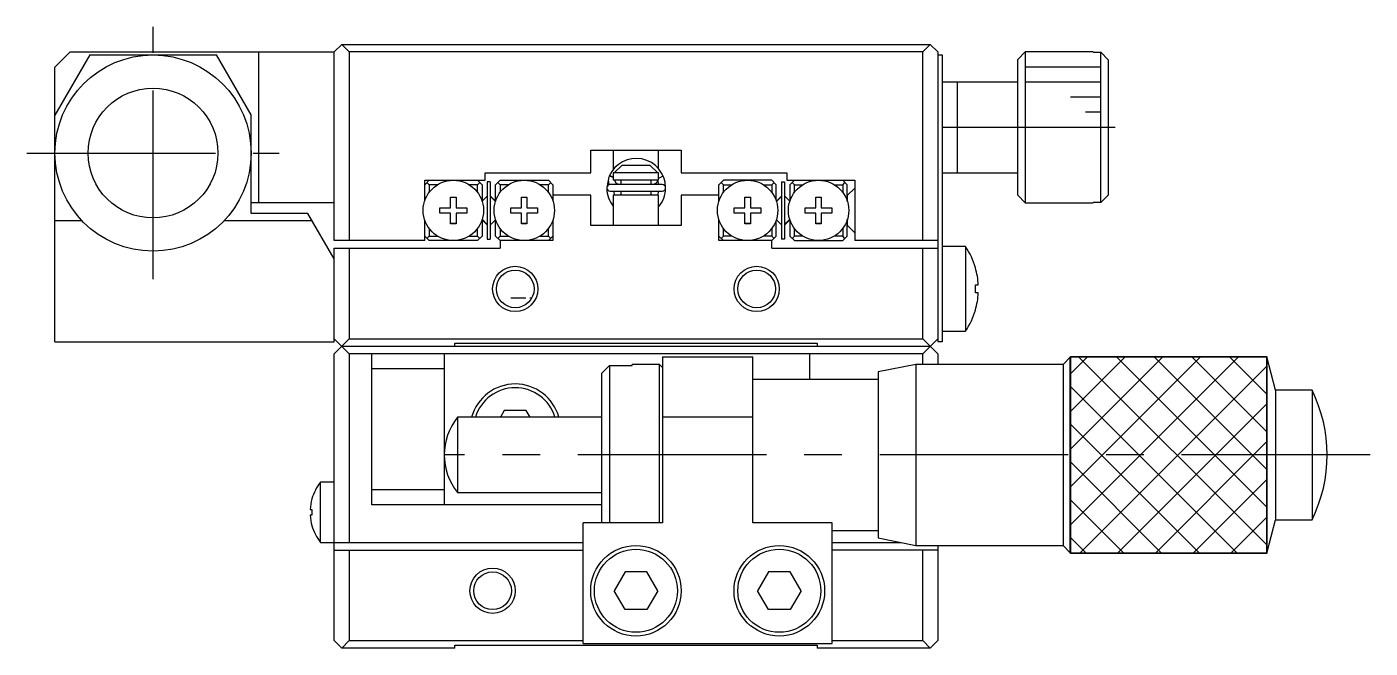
# Model space of a CAD drawing. Extents: x -35 to 380, y 1 to 266.
# Drawn here: x 102.4 to 191.4, y 43.6 to 84.8 of the extents above; entities that cross this region are included whole.
import ezdxf

# ---------------------------------------------------------------- set-up
doc = ezdxf.new("R2010")
doc.units = 0
doc.header["$LTSCALE"] = 10
doc.linetypes.add('CENTER', pattern=[2, 1.25, -0.25, 0.25, -0.25])
doc.layers.get('0').update_dxf_attribs({"linetype": 'CONTINUOUS'})
doc.layers.add('CENTER', color=1, linetype='CENTER')

msp = doc.modelspace()

# ---------------------------------------------------------------- linework, layer by layer
at = {"color": 7, "linetype": 'CONTINUOUS'}
for p, q in [((105.237379, 83.121173), (104.237379, 82.121173)), ((106.54678, 82.921173), (104.237379, 78.921173)), ((105.237379, 83.121173), (122.737379, 83.121173)), ((106.54678, 82.921173), (114.94315, 82.921173)), ((117.237379, 78.947453), (114.94315, 82.921173)), ((117.737379, 83.121173), (117.737379, 73.121173)), ((123.237379, 83.621173), (122.737379, 83.121173)), ((122.737379, 70.621173), (122.737379, 83.121173)), ((123.737379, 83.121173), (123.237379, 83.621173)), ((123.237379, 83.621173), (162.237379, 83.621173)), ((123.737379, 83.121173), (123.737379, 70.621173)), ((161.737379, 83.121173), (123.737379, 83.121173)), ((162.237379, 83.621173), (161.737379, 83.121173)), ((161.737379, 70.621173), (161.737379, 83.121173)), ((162.737379, 83.121173), (162.237379, 83.621173)), ((162.737379, 83.121173), (162.737379, 63.921173)), ((162.737379, 82.921173), (163.037379, 82.921173)), ((163.037379, 82.921173), (163.037379, 63.921173)), ((168.537379, 83.121173), (168.037379, 82.621173)), ((168.537379, 83.121173), (168.537379, 73.121173)), ((173.037379, 83.121173), (168.537379, 83.121173)), ((173.037379, 83.121173), (173.037379, 83.105147)), ((173.037379, 83.105147), (173.537379, 83.105147)), ((173.537379, 73.137199), (173.537379, 83.105147)), ((173.537379, 83.105147), (174.037379, 82.60336)), ((104.237379, 63.921173), (104.237379, 82.121173)), ((168.037379, 73.621173), (168.037379, 82.621173)), ((174.037379, 82.60336), (174.037379, 73.638986)), ((168.037379, 81.121173), (163.037379, 81.121173)), ((164.037379, 75.121173), (164.037379, 81.121173)), ((117.237379, 72.421173), (117.237379, 78.947453)), ((139.737379, 76.621173), (145.737379, 76.621173)), ((139.737379, 75.121173), (139.737379, 76.621173)), ((141.237379, 76.621173), (141.237379, 75.341201)), ((144.237379, 75.37963), (144.237379, 76.621173)), ((145.737379, 76.621173), (145.737379, 75.121173)), ((132.737379, 75.121173), (139.737379, 75.121173)), ((132.737379, 74.621173), (132.737379, 75.121173)), ((140.943568, 74.840637), (140.804588, 74.147046)), ((140.931256, 74.798824), (140.922781, 74.764118)), ((140.941458, 74.833075), (140.931256, 74.798824)), ((140.953363, 74.866785), (140.941458, 74.833075)), ((140.966182, 74.898138), (140.953363, 74.866785)), ((140.966657, 74.898965), (140.966182, 74.898138)), ((140.969725, 74.901142), (140.966657, 74.898965)), ((140.982217, 74.930908), (140.96878, 74.900938)), ((140.972538, 74.901945), (140.969725, 74.901142)), ((140.97133, 74.90689), (141.230763, 74.826976)), ((140.977476, 74.902476), (140.972538, 74.901945)), ((140.983716, 74.902377), (140.977476, 74.902476)), ((140.991215, 74.901648), (140.983716, 74.902377)), ((140.999925, 74.900294), (140.991215, 74.901648)), ((141.009786, 74.898324), (140.999925, 74.900294)), ((141.020733, 74.895751), (141.009786, 74.898324)), ((141.032693, 74.892593), (141.020733, 74.895751)), ((141.045586, 74.88887), (141.032693, 74.892593)), ((141.059326, 74.884608), (141.045586, 74.88887)), ((141.073821, 74.879835), (141.059326, 74.884608)), ((141.088974, 74.874583), (141.073821, 74.879835)), ((141.104685, 74.868886), (141.088974, 74.874583)), ((141.120847, 74.862783), (141.104685, 74.868886)), ((141.137353, 74.856315), (141.120847, 74.862783)), ((141.154094, 74.849525), (141.137353, 74.856315)), ((141.170956, 74.842458), (141.154094, 74.849525)), ((141.187828, 74.835162), (141.170956, 74.842458)), ((141.204597, 74.827685), (141.187828, 74.835162)), ((141.221151, 74.820076), (141.204597, 74.827685)), ((141.237379, 74.812388), (141.221151, 74.820076)), ((141.230763, 74.826976), (141.237382, 74.823825)), ((141.237379, 75.121173), (141.237379, 74.621173)), ((144.237379, 75.121173), (141.237379, 75.121173)), ((141.295377, 75.121173), (141.824524, 75.621173)), ((141.817278, 75.621173), (143.657479, 75.621173)), ((143.657479, 75.621173), (144.186625, 75.121173)), ((144.237348, 74.747552), (144.300305, 74.770696)), ((144.237379, 74.621173), (144.237379, 75.121173)), ((144.300305, 74.770696), (144.535505, 74.902292)), ((144.52524, 74.889994), (144.540257, 74.896416)), ((144.535505, 74.902292), (144.534826, 74.906636)), ((144.563517, 74.836408), (144.539886, 74.898138)), ((145.737379, 75.121173), (152.737379, 75.121173)), ((152.737379, 75.121173), (152.737379, 74.621173)), ((163.037379, 75.121173), (168.037379, 75.121173)), ((128.737379, 73.245673), (128.737379, 74.621173)), ((128.737379, 74.621173), (132.737379, 74.621173)), ((128.737379, 74.321173), (129.037379, 74.621173)), ((129.037379, 74.321173), (128.887379, 74.471173)), ((129.583813, 74.321173), (129.037379, 74.321173)), ((129.037379, 74.321173), (129.037379, 73.821173)), ((132.237379, 74.321173), (131.690944, 74.321173)), ((132.537379, 74.321173), (132.237379, 74.621173)), ((132.387379, 74.471173), (132.237379, 74.321173)), ((132.237379, 73.821173), (132.237379, 74.321173)), ((132.537379, 74.321173), (132.537379, 73.320222)), ((132.887379, 74.521173), (132.887379, 70.721173)), ((133.087379, 74.521173), (132.887379, 74.521173)), ((133.087379, 74.521173), (133.087379, 70.721173)), ((133.737379, 74.621173), (133.437379, 74.321173)), ((133.437379, 73.320222), (133.437379, 74.321173)), ((133.737379, 74.321173), (133.587379, 74.471173)), ((133.737379, 74.621173), (136.937379, 74.621173)), ((133.737379, 74.321173), (133.737379, 73.821173)), ((134.283813, 74.321173), (133.737379, 74.321173)), ((136.937379, 74.321173), (136.390944, 74.321173)), ((137.237379, 74.321173), (136.937379, 74.621173)), ((137.087379, 74.471173), (136.937379, 74.321173)), ((136.937379, 73.821173), (136.937379, 74.321173)), ((137.237379, 74.321173), (137.237379, 73.245673)), ((140.907896, 74.65812), (140.906486, 74.622449)), ((140.906486, 74.622449), (140.906861, 74.586754)), ((140.906861, 74.586754), (140.909019, 74.551122)), ((140.911087, 74.693679), (140.907896, 74.65812)), ((140.909019, 74.551122), (140.912955, 74.515639)), ((140.916053, 74.729041), (140.911087, 74.693679)), ((140.912955, 74.515639), (140.91866, 74.480392)), ((140.922781, 74.764118), (140.916053, 74.729041)), ((140.91866, 74.480392), (140.92612, 74.445467)), ((140.92612, 74.445467), (140.935317, 74.410949)), ((140.935317, 74.410949), (140.946229, 74.376922)), ((140.946229, 74.376922), (140.95883, 74.34347)), ((140.95883, 74.34347), (140.963294, 74.332714)), ((144.478034, 74.342332), (141.028034, 74.342332)), ((141.028034, 73.892332), (144.478034, 73.892332)), ((144.237379, 74.621173), (141.237379, 74.621173)), ((141.33654, 73.621137), (141.268881, 73.892274)), ((141.35644, 74.616045), (141.356567, 74.621176)), ((141.356588, 74.602424), (141.35644, 74.616045)), ((141.357437, 74.588834), (141.356588, 74.602424)), ((141.358985, 74.575312), (141.357437, 74.588834)), ((141.361225, 74.561896), (141.358985, 74.575312)), ((141.364149, 74.54862), (141.361225, 74.561896)), ((141.367747, 74.535519), (141.364149, 74.54862)), ((141.372007, 74.522629), (141.367747, 74.535519)), ((141.376915, 74.509981), (141.372007, 74.522629)), ((141.382456, 74.497607), (141.376915, 74.509981)), ((141.388613, 74.485539), (141.382456, 74.497607)), ((141.395366, 74.473806), (141.388613, 74.485539)), ((141.402696, 74.462435), (141.395366, 74.473806)), ((141.410583, 74.451453), (141.402696, 74.462435)), ((141.419003, 74.440886), (141.410583, 74.451453)), ((141.427934, 74.430756), (141.419003, 74.440886)), ((141.437351, 74.421088), (141.427934, 74.430756)), ((141.44723, 74.411901), (141.437351, 74.421088)), ((141.457546, 74.403216), (141.44723, 74.411901)), ((141.468272, 74.395051), (141.457546, 74.403216)), ((141.479381, 74.387423), (141.468272, 74.395051)), ((141.490846, 74.380349), (141.479381, 74.387423)), ((141.502639, 74.373842), (141.490846, 74.380349)), ((141.514733, 74.367917), (141.502639, 74.373842)), ((141.527098, 74.362585), (141.514733, 74.367917)), ((141.539705, 74.357857), (141.527098, 74.362585)), ((141.552526, 74.353742), (141.539705, 74.357857)), ((141.56553, 74.35025), (141.552526, 74.353742)), ((141.578687, 74.347388), (141.56553, 74.35025)), ((141.591969, 74.34516), (141.578687, 74.347388)), ((141.605343, 74.343573), (141.591969, 74.34516)), ((141.61878, 74.34263), (141.605343, 74.343573)), ((141.631541, 74.342332), (141.61878, 74.34263)), ((141.737379, 74.621173), (141.737379, 74.342332)), ((141.737379, 73.892332), (141.737379, 73.621173)), ((143.737379, 74.342332), (143.737379, 74.621173)), ((143.737379, 73.621173), (143.737379, 73.892332)), ((143.881744, 74.342429), (143.874528, 74.342332)), ((143.895201, 74.343107), (143.881744, 74.342429)), ((143.908614, 74.34443), (143.895201, 74.343107)), ((143.921951, 74.346398), (143.908614, 74.34443)), ((143.935182, 74.349005), (143.921951, 74.346398)), ((143.948276, 74.352247), (143.935182, 74.349005)), ((143.961203, 74.356119), (143.948276, 74.352247)), ((143.973933, 74.360612), (143.961203, 74.356119)), ((143.986435, 74.365719), (143.973933, 74.360612)), ((143.99868, 74.371429), (143.986435, 74.365719)), ((144.010638, 74.377731), (143.99868, 74.371429)), ((144.02228, 74.384612), (144.010638, 74.377731)), ((144.033577, 74.39206), (144.02228, 74.384612)), ((144.044501, 74.400057), (144.033577, 74.39206)), ((144.055023, 74.408587), (144.044501, 74.400057)), ((144.065116, 74.417633), (144.055023, 74.408587)), ((144.074753, 74.427174), (144.065116, 74.417633)), ((144.083909, 74.437188), (144.074753, 74.427174)), ((144.092558, 74.447655), (144.083909, 74.437188)), ((144.100675, 74.458548), (144.092558, 74.447655)), ((144.108238, 74.469842), (144.100675, 74.458548)), ((144.115225, 74.48151), (144.108238, 74.469842)), ((144.121614, 74.493523), (144.115225, 74.48151)), ((144.127388, 74.505852), (144.121614, 74.493523)), ((144.132527, 74.518464), (144.127388, 74.505852)), ((144.137016, 74.531326), (144.132527, 74.518464)), ((144.140841, 74.544405), (144.137016, 74.531326)), ((144.143989, 74.557666), (144.140841, 74.544405)), ((144.146452, 74.571073), (144.143989, 74.557666)), ((144.148221, 74.58459), (144.146452, 74.571073)), ((144.14929, 74.598178), (144.148221, 74.58459)), ((144.149657, 74.611802), (144.14929, 74.598178)), ((144.149501, 74.621175), (144.149657, 74.611802)), ((144.166812, 74.621213), (144.237231, 74.342369)), ((144.236957, 73.892277), (144.169706, 73.621029)), ((148.237379, 74.321173), (148.537379, 74.621173)), ((148.237379, 73.245673), (148.237379, 74.321173)), ((148.387379, 74.471173), (148.537379, 74.321173)), ((151.737379, 74.621173), (148.537379, 74.621173)), ((148.537379, 74.321173), (149.083813, 74.321173)), ((148.537379, 73.821173), (148.537379, 74.321173)), ((151.190944, 74.321173), (151.737379, 74.321173)), ((152.037379, 74.321173), (151.737379, 74.621173)), ((151.737379, 74.321173), (151.887379, 74.471173)), ((151.737379, 74.321173), (151.737379, 73.821173)), ((152.037379, 73.320222), (152.037379, 74.321173)), ((152.387379, 74.521173), (152.387379, 70.721173)), ((152.387379, 74.521173), (152.587379, 74.521173)), ((152.587379, 74.521173), (152.587379, 70.721173)), ((152.737379, 74.621173), (157.237379, 74.621173)), ((152.937379, 74.321173), (153.237379, 74.621173)), ((152.937379, 74.321173), (152.937379, 73.320222)), ((153.087379, 74.471173), (153.237379, 74.321173)), ((153.237379, 73.821173), (153.237379, 74.321173)), ((153.237379, 74.321173), (153.783813, 74.321173)), ((155.890944, 74.321173), (156.437379, 74.321173)), ((156.737379, 74.321173), (156.437379, 74.621173)), ((156.437379, 74.321173), (156.587379, 74.471173)), ((156.437379, 74.321173), (156.437379, 73.821173)), ((156.737379, 73.245673), (156.737379, 74.321173)), ((157.237379, 74.101917), (156.756635, 73.621173)), ((157.237379, 74.621173), (157.237379, 70.621173)), ((122.737379, 73.121173), (117.237379, 73.121173)), ((130.457379, 73.507535), (130.817379, 73.507535)), ((130.457379, 72.801173), (130.457379, 73.507535)), ((130.817379, 73.507535), (130.817379, 72.801173)), ((132.518256, 73.301099), (132.537379, 73.320222)), ((132.82828, 73.522734), (132.540778, 73.235233)), ((133.111122, 73.522734), (133.425513, 73.208344)), ((133.433979, 73.235233), (133.146478, 73.522734)), ((133.437379, 73.320222), (133.456501, 73.301099)), ((135.157379, 73.507535), (135.517379, 73.507535)), ((135.157379, 72.801173), (135.157379, 73.507535)), ((135.517379, 73.507535), (135.517379, 72.801173)), ((139.737379, 73.621173), (137.237379, 73.621173)), ((139.737379, 71.621173), (139.737379, 73.621173)), ((144.237379, 73.621173), (141.237379, 73.621173)), ((141.237379, 73.621173), (141.237379, 71.621173)), ((144.237379, 71.621173), (144.237379, 73.621173)), ((145.737379, 73.621173), (145.737379, 71.621173)), ((148.237379, 73.621173), (145.737379, 73.621173)), ((149.957379, 73.507535), (150.317379, 73.507535)), ((149.957379, 72.801173), (149.957379, 73.507535)), ((150.317379, 73.507535), (150.317379, 72.801173)), ((152.037379, 73.320222), (152.018256, 73.301099)), ((152.32828, 73.522734), (152.040778, 73.235233)), ((152.363635, 73.522734), (152.049244, 73.208344)), ((152.933979, 73.235233), (152.646478, 73.522734)), ((152.956501, 73.301099), (152.937379, 73.320222)), ((154.657379, 73.507535), (155.017379, 73.507535)), ((154.657379, 72.801173), (154.657379, 73.507535)), ((155.017379, 73.507535), (155.017379, 72.801173)), ((156.756635, 73.183718), (156.756635, 73.621173)), ((168.037379, 73.621173), (168.537379, 73.121173)), ((168.537379, 73.121173), (173.037379, 73.121173)), ((173.037379, 73.137199), (173.037379, 73.121173)), ((173.537379, 73.137199), (173.037379, 73.137199)), ((174.037379, 73.638986), (173.537379, 73.137199)), ((121.005328, 72.421173), (117.237379, 72.421173)), ((122.737378, 69.421173), (121.005328, 72.421173)), ((129.751017, 72.801173), (130.457379, 72.801173)), ((129.751017, 72.441173), (129.751017, 72.801173)), ((130.457379, 72.441173), (129.751017, 72.441173)), ((130.457379, 71.734812), (130.457379, 72.441173)), ((130.817379, 72.801173), (131.52374, 72.801173)), ((130.817379, 72.441173), (130.817379, 71.734812)), ((131.52374, 72.441173), (130.817379, 72.441173)), ((131.52374, 72.801173), (131.52374, 72.441173)), ((134.451017, 72.801173), (135.157379, 72.801173)), ((134.451017, 72.441173), (134.451017, 72.801173)), ((135.157379, 72.441173), (134.451017, 72.441173)), ((135.157379, 71.734812), (135.157379, 72.441173)), ((135.517379, 72.801173), (136.22374, 72.801173)), ((135.517379, 72.441173), (135.517379, 71.734812)), ((136.22374, 72.441173), (135.517379, 72.441173)), ((136.22374, 72.801173), (136.22374, 72.441173)), ((149.251017, 72.801173), (149.957379, 72.801173)), ((149.251017, 72.441173), (149.251017, 72.801173)), ((149.957379, 72.441173), (149.251017, 72.441173)), ((149.957379, 71.734812), (149.957379, 72.441173)), ((150.317379, 72.801173), (151.02374, 72.801173)), ((150.317379, 72.441173), (150.317379, 71.734812)), ((151.02374, 72.441173), (150.317379, 72.441173)), ((151.02374, 72.801173), (151.02374, 72.441173)), ((153.951017, 72.801173), (154.657379, 72.801173)), ((153.951017, 72.441173), (153.951017, 72.801173)), ((154.657379, 72.441173), (153.951017, 72.441173)), ((154.657379, 71.734812), (154.657379, 72.441173)), ((155.017379, 72.801173), (155.72374, 72.801173)), ((155.017379, 72.441173), (155.017379, 71.734812)), ((155.72374, 72.441173), (155.017379, 72.441173)), ((155.72374, 72.801173), (155.72374, 72.441173)), ((106.046963, 71.921173), (104.237379, 71.921173)), ((121.294003, 71.921173), (115.427794, 71.921173)), ((128.737379, 70.621173), (128.737379, 71.996673)), ((129.037379, 71.421173), (129.037379, 70.921173)), ((130.817379, 71.734812), (130.457379, 71.734812)), ((132.237379, 70.921173), (132.237379, 71.421173)), ((132.537379, 71.922125), (132.518256, 71.941247)), ((132.537379, 71.922125), (132.537379, 70.921173)), ((132.540778, 72.007113), (132.82828, 71.719612)), ((132.863635, 71.719612), (132.549244, 72.034003)), ((133.146478, 71.719612), (133.433979, 72.007113)), ((133.456501, 71.941247), (133.437379, 71.922125)), ((133.437379, 70.921173), (133.437379, 71.922125)), ((133.737379, 71.421173), (133.737379, 70.921173)), ((135.517379, 71.734812), (135.157379, 71.734812)), ((136.937379, 70.921173), (136.937379, 71.421173)), ((137.237379, 71.996673), (137.237379, 70.621173)), ((145.737379, 71.621173), (139.737379, 71.621173)), ((148.237379, 70.621173), (148.237379, 71.996673)), ((148.537379, 70.921173), (148.537379, 71.421173)), ((150.317379, 71.734812), (149.957379, 71.734812)), ((151.737379, 71.421173), (151.737379, 70.921173)), ((152.018256, 71.941247), (152.037379, 71.922125)), ((152.037379, 70.921173), (152.037379, 71.922125)), ((152.040778, 72.007113), (152.32828, 71.719612)), ((152.611122, 71.719612), (152.925513, 72.034003)), ((152.646478, 71.719612), (152.933979, 72.007113)), ((152.937379, 71.922125), (152.956501, 71.941247)), ((152.937379, 71.922125), (152.937379, 70.921173)), ((153.237379, 70.921173), (153.237379, 71.421173)), ((155.017379, 71.734812), (154.657379, 71.734812)), ((156.437379, 71.421173), (156.437379, 70.921173)), ((156.737379, 70.921173), (156.737379, 71.996673)), ((156.756635, 71.621173), (156.756635, 72.058629)), ((156.756635, 71.621173), (157.237379, 71.140429)), ((128.737379, 70.621173), (122.737379, 70.621173)), ((129.037379, 70.621173), (128.737379, 70.921173)), ((128.887379, 70.771173), (129.037379, 70.921173)), ((129.037379, 70.921173), (129.583813, 70.921173)), ((132.237379, 70.621173), (129.037379, 70.621173)), ((131.690944, 70.921173), (132.237379, 70.921173)), ((132.237379, 70.921173), (132.387379, 70.771173)), ((132.237379, 70.621173), (132.537379, 70.921173)), ((132.887379, 70.721173), (133.087379, 70.721173)), ((133.737379, 70.621173), (133.437379, 70.921173)), ((133.587379, 70.771173), (133.737379, 70.921173)), ((133.737379, 70.921173), (134.283813, 70.921173)), ((133.737379, 70.621173), (133.737379, 70.121173)), ((137.237379, 70.621173), (133.737379, 70.621173)), ((136.390944, 70.921173), (136.937379, 70.921173)), ((136.937379, 70.921173), (137.087379, 70.771173)), ((136.937379, 70.621173), (137.237379, 70.921173)), ((148.537379, 70.621173), (148.237379, 70.921173)), ((151.737379, 70.621173), (148.237379, 70.621173)), ((148.537379, 70.921173), (148.387379, 70.771173)), ((149.083813, 70.921173), (148.537379, 70.921173)), ((151.737379, 70.921173), (151.190944, 70.921173)), ((151.887379, 70.771173), (151.737379, 70.921173)), ((151.737379, 70.621173), (152.037379, 70.921173)), ((151.737379, 70.121173), (151.737379, 70.621173)), ((152.587379, 70.721173), (152.387379, 70.721173)), ((153.237379, 70.621173), (152.937379, 70.921173)), ((153.237379, 70.921173), (153.087379, 70.771173)), ((153.783813, 70.921173), (153.237379, 70.921173)), ((153.237379, 70.621173), (156.437379, 70.621173)), ((156.437379, 70.921173), (155.890944, 70.921173)), ((156.587379, 70.771173), (156.437379, 70.921173)), ((156.437379, 70.621173), (156.737379, 70.921173)), ((162.737379, 70.621173), (157.237379, 70.621173)), ((122.737379, 70.121173), (133.737379, 70.121173)), ((122.737379, 63.921173), (122.737379, 70.121173)), ((123.737379, 70.121173), (123.737379, 64.121173)), ((151.737379, 70.121173), (162.737379, 70.121173)), ((161.737379, 64.121173), (161.737379, 70.121173)), ((164.579842, 70.221173), (163.037379, 70.221173)), ((164.579842, 70.221173), (164.579842, 64.621173)), ((165.230583, 68.820312), (165.236752, 68.823321)), ((165.230583, 67.681173), (165.42384, 67.681173)), ((165.230583, 67.161173), (165.230583, 67.681173)), ((134.437374, 66.821173), (135.442291, 66.821173)), ((135.711435, 66.821173), (135.833964, 66.821173)), ((165.42384, 67.161173), (165.230583, 67.161173)), ((165.236752, 66.019025), (165.230583, 66.022034)), ((123.737379, 63.121173), (122.737379, 64.121173)), ((123.737379, 64.121173), (122.737379, 63.121173)), ((123.737379, 64.121173), (161.737379, 64.121173)), ((162.737379, 63.121173), (161.737379, 64.121173)), ((162.737379, 64.121173), (161.737379, 63.121173)), ((163.037379, 64.621173), (164.579842, 64.621173)), ((104.237379, 63.921173), (122.737379, 63.921173)), ((123.237379, 63.621173), (162.237379, 63.621173)), ((130.737379, 63.821173), (154.737379, 63.821173)), ((130.737379, 63.621173), (130.737379, 63.821173)), ((154.737379, 63.821173), (154.737379, 63.621173)), ((163.037379, 63.921173), (162.737379, 63.921173)), ((122.737379, 44.121173), (122.737379, 63.121173)), ((123.737379, 63.121173), (123.737379, 50.621173)), ((161.737379, 63.121173), (123.737379, 63.121173)), ((125.237379, 53.121173), (125.237379, 63.121173)), ((130.037379, 63.121173), (130.037379, 53.121173)), ((140.487379, 61.8295), (140.987379, 62.337253)), ((140.987379, 62.337253), (140.987379, 51.921173)), ((140.987379, 62.337253), (142.487379, 62.337253)), ((142.487379, 62.337253), (142.487379, 62.421173)), ((144.287379, 62.421173), (142.487379, 62.421173)), ((144.287379, 51.921173), (144.287379, 62.421173)), ((144.487379, 62.221173), (144.287379, 62.421173)), ((144.487379, 62.921173), (150.487379, 62.921173)), ((144.487379, 62.921173), (144.487379, 51.921173)), ((150.487379, 51.921173), (150.487379, 62.921173)), ((154.237379, 63.121173), (154.237379, 61.421173)), ((161.287378, 62.421169), (158.787379, 61.92117)), ((161.287378, 62.421169), (161.287378, 50.421177)), ((171.037383, 62.421169), (161.287378, 62.421169)), ((161.737379, 62.421169), (161.737379, 63.121173)), ((162.737379, 63.121173), (162.737379, 62.421169)), ((171.537385, 62.921172), (171.037383, 62.421169)), ((171.037383, 62.421169), (171.037383, 50.421177)), ((171.537385, 62.921172), (171.537385, 49.921174)), ((184.537386, 62.921172), (171.537385, 62.921172)), ((184.537386, 62.921172), (184.537386, 49.921174)), ((185.126874, 60.721173), (184.537386, 62.921172)), ((130.037379, 62.121173), (125.237379, 62.121173)), ((140.487379, 51.921173), (140.487379, 61.8295)), ((158.787379, 61.421173), (150.487379, 61.421173)), ((158.787379, 61.92117), (158.787379, 50.921176)), ((185.126874, 60.721173), (185.126874, 52.121173)), ((187.537385, 60.721173), (185.126874, 60.721173)), ((187.537385, 60.721173), (187.537385, 52.121173)), ((130.914888, 58.921169), (130.914888, 53.921177)), ((140.487379, 58.921169), (130.914888, 58.921169)), ((134.015691, 59.371173), (133.755881, 58.921169)), ((135.459066, 59.371173), (134.015691, 59.371173)), ((135.718876, 58.921169), (135.459066, 59.371173)), ((150.487379, 58.921173), (144.487379, 58.921173)), ((121.839379, 50.621173), (121.839379, 54.621173)), ((122.737379, 54.621173), (121.839379, 54.621173)), ((121.263234, 53.509789), (121.267857, 53.507535)), ((125.237379, 54.121173), (130.037379, 54.121173)), ((130.914888, 53.921177), (140.487379, 53.921177)), ((121.14752, 52.801173), (121.267857, 52.801173)), ((121.267857, 52.801173), (121.267857, 52.441173)), ((140.487379, 53.121173), (125.237379, 53.121173)), ((121.267857, 52.441173), (121.14752, 52.441173)), ((121.267857, 51.734812), (121.263234, 51.732557)), ((144.487379, 51.921173), (139.237379, 51.921173)), ((139.237379, 43.921173), (139.237379, 51.921173)), ((155.737379, 51.921173), (150.487379, 51.921173)), ((155.737379, 43.921173), (155.737379, 51.921173)), ((184.537386, 49.921174), (185.126874, 52.121173)), ((185.126874, 52.121173), (187.537385, 52.121173)), ((155.737379, 51.421173), (158.787379, 51.421173)), ((158.787379, 50.921176), (161.287378, 50.421177)), ((121.839379, 50.621173), (139.237379, 50.621173)), ((122.737379, 50.121173), (139.237379, 50.121173)), ((123.737379, 50.121173), (123.737379, 44.121173)), ((155.737379, 50.621173), (160.287396, 50.621173)), ((162.737379, 50.121173), (155.737379, 50.121173)), ((161.287378, 50.421177), (171.037383, 50.421177)), ((161.737379, 44.121173), (161.737379, 50.121173)), ((162.737379, 50.421177), (162.737379, 44.121173)), ((171.037383, 50.421177), (171.537385, 49.921174)), ((171.537385, 49.921174), (184.537386, 49.921174)), ((142.015691, 48.671173), (141.294003, 47.421173)), ((143.459066, 48.671173), (142.015691, 48.671173)), ((144.180754, 47.421173), (143.459066, 48.671173)), ((151.515691, 48.671173), (150.794003, 47.421173)), ((152.959066, 48.671173), (151.515691, 48.671173)), ((153.680754, 47.421173), (152.959066, 48.671173)), ((142.015691, 46.171173), (141.294003, 47.421173)), ((144.180754, 47.421173), (143.459066, 46.171173)), ((151.515691, 46.171173), (150.794003, 47.421173)), ((153.680754, 47.421173), (152.959066, 46.171173)), ((143.459066, 46.171173), (142.015691, 46.171173)), ((152.959066, 46.171173), (151.515691, 46.171173)), ((123.237379, 43.621173), (122.737379, 44.121173)), ((123.737379, 44.121173), (123.237379, 43.621173)), ((130.737379, 43.621173), (123.237379, 43.621173)), ((123.737379, 44.121173), (139.237379, 44.121173)), ((130.737379, 43.821173), (154.737379, 43.821173)), ((130.737379, 43.621173), (130.737379, 43.821173)), ((139.237379, 43.921173), (155.737379, 43.921173)), ((154.737379, 43.821173), (154.737379, 43.621173)), ((162.237379, 43.621173), (154.737379, 43.621173)), ((155.737379, 44.121173), (161.737379, 44.121173)), ((162.237379, 43.621173), (161.737379, 44.121173)), ((162.737379, 44.121173), (162.237379, 43.621173))]:
    msp.add_line(p, q, dxfattribs=at)
at = {"color": 3, "linetype": 'CONTINUOUS'}
for p, q in [((173.537379, 82.121173), (168.537379, 82.121173)), ((173.537379, 81.121173), (168.537379, 81.121173)), ((173.537379, 80.121173), (171.537379, 80.121173)), ((173.537379, 79.121173), (172.537379, 79.121173)), ((171.512385, 61.778593), (172.654963, 62.921172)), ((171.512385, 59.278593), (175.154963, 62.921172)), ((171.512385, 56.778593), (177.654963, 62.921172)), ((171.512385, 54.278593), (180.154963, 62.921172)), ((171.512385, 51.778593), (182.654963, 62.921172)), ((171.512385, 49.921174), (171.512385, 62.921172)), ((171.512385, 62.921172), (184.512386, 62.921172)), ((172.070273, 62.921172), (184.512386, 50.479059)), ((174.570273, 62.921172), (184.512386, 52.979059)), ((177.070273, 62.921172), (184.512386, 55.479059)), ((179.570273, 62.921172), (184.512386, 57.979059)), ((182.070273, 62.921172), (184.512386, 60.479059)), ((184.512386, 62.921172), (184.512386, 49.921174)), ((172.154965, 49.921174), (184.512386, 62.278594)), ((171.512385, 60.97906), (182.570271, 49.921174)), ((174.654965, 49.921174), (184.512386, 59.778594)), ((171.512385, 58.47906), (180.070271, 49.921174)), ((177.154965, 49.921174), (184.512386, 57.278594)), ((171.512385, 55.97906), (177.570271, 49.921174)), ((179.654965, 49.921174), (184.512386, 54.778594)), ((171.512385, 53.47906), (175.070271, 49.921174)), ((182.154965, 49.921174), (184.512386, 52.278594)), ((171.512385, 50.97906), (172.570271, 49.921174)), ((184.512386, 49.921174), (171.512385, 49.921174))]:
    msp.add_line(p, q, dxfattribs=at)
at = {"color": 7, "linetype": 'CONTINUOUS'}
for centre, radius in [((110.737379, 76.421173), 6.499999), ((110.737379, 76.421173), 4.3), ((130.637379, 72.621173), 2), ((135.337379, 72.621173), 2), ((150.137379, 72.621173), 2), ((154.837379, 72.621173), 2), ((134.737379, 67.421173), 1.25), ((150.737379, 67.421173), 1.25), ((142.737379, 47.421173), 3), ((142.737379, 47.421173), 2.75), ((152.237379, 47.421173), 3), ((152.237379, 47.421173), 2.75), ((133.237379, 47.421173), 1.25)]:
    msp.add_circle(centre, radius, dxfattribs=at)
at = {"color": 3, "linetype": 'CONTINUOUS'}
for centre in [(134.737379, 67.421173), (150.737379, 67.421173), (133.237379, 47.421173)]:
    msp.add_circle(centre, 1.5, dxfattribs=at)
at = {"color": 7, "linetype": 'CONTINUOUS'}
for centre, radius, start, end in [((142.7529, 74.116934), 1.948827, 0.890816, 156.378073), ((141.028034, 74.117332), 0.225, 90, 270), ((142.75806, 74.119252), 1.953784, 180.802426, 218.87694), ((142.755056, 74.116963), 1.946588, 319.596934, 359.166427), ((144.478034, 74.117332), 0.225, 270, 90), ((132.969701, 73.381313), 0.2, 114.306117, 135), ((133.005056, 73.381313), 0.2, 45, 65.693883), ((132.969701, 73.381313), 0.2, 45, 53.957276), ((152.469701, 73.381313), 0.2, 114.306117, 135), ((152.505056, 73.381313), 0.2, 126.042724, 135), ((152.505056, 73.381313), 0.2, 45, 65.693883), ((130.637379, 72.621173), 0.85, 257.774211, 282.225789), ((132.969701, 71.861033), 0.2, 225, 245.693883), ((133.005056, 71.861033), 0.2, 225, 233.957276), ((133.005056, 71.861033), 0.2, 294.306117, 315), ((135.337379, 72.621173), 0.85, 257.774211, 282.225789), ((150.137379, 72.621173), 0.85, 257.774211, 282.225789), ((152.469701, 71.861033), 0.2, 225, 245.693883), ((152.505056, 71.861033), 0.2, 294.306117, 315), ((152.469701, 71.861033), 0.2, 306.042724, 315), ((154.837379, 72.621173), 0.85, 257.774211, 282.225789), ((160.437379, 67.421173), 5, 16.285843, 34.055798), ((160.437379, 67.421173), 4.993235, 2.984767, 16.272555), ((160.437379, 67.421173), 4.993235, 343.727445, 357.015233), ((160.437379, 67.421173), 5, 325.944202, 343.714157), ((134.737379, 58.121173), 3, 15.465931, 164.534069), ((134.737379, 58.121173), 2.75, 16.912303, 163.087697), ((178.792384, 56.421171), 9.745001, 333.816215, 26.183797), ((134.037383, 56.421171), 3.999997, 141.317796, 218.682174), ((124.337379, 52.621173), 3.2, 141.317813, 163.877467), ((124.337379, 52.621173), 3.194933, 163.893288, 176.770291), ((124.337379, 52.621173), 3.194933, 183.229709, 196.106712), ((124.337379, 52.621173), 3.2, 196.122533, 218.682187)]:
    msp.add_arc(centre, radius, start, end, dxfattribs=at)
at = {"layer": 'CENTER', "color": 1, "linetype": 'CENTER'}
for p, q in [((110.737379, 68.061174), (110.737379, 84.781172)), ((174.487379, 78.121173), (163.037379, 78.121173)), ((102.37738, 76.421173), (119.097378, 76.421173)), ((191.387382, 56.421173), (130.037379, 56.421173))]:
    msp.add_line(p, q, dxfattribs=at)

doc.saveas('drawing.dxf')
